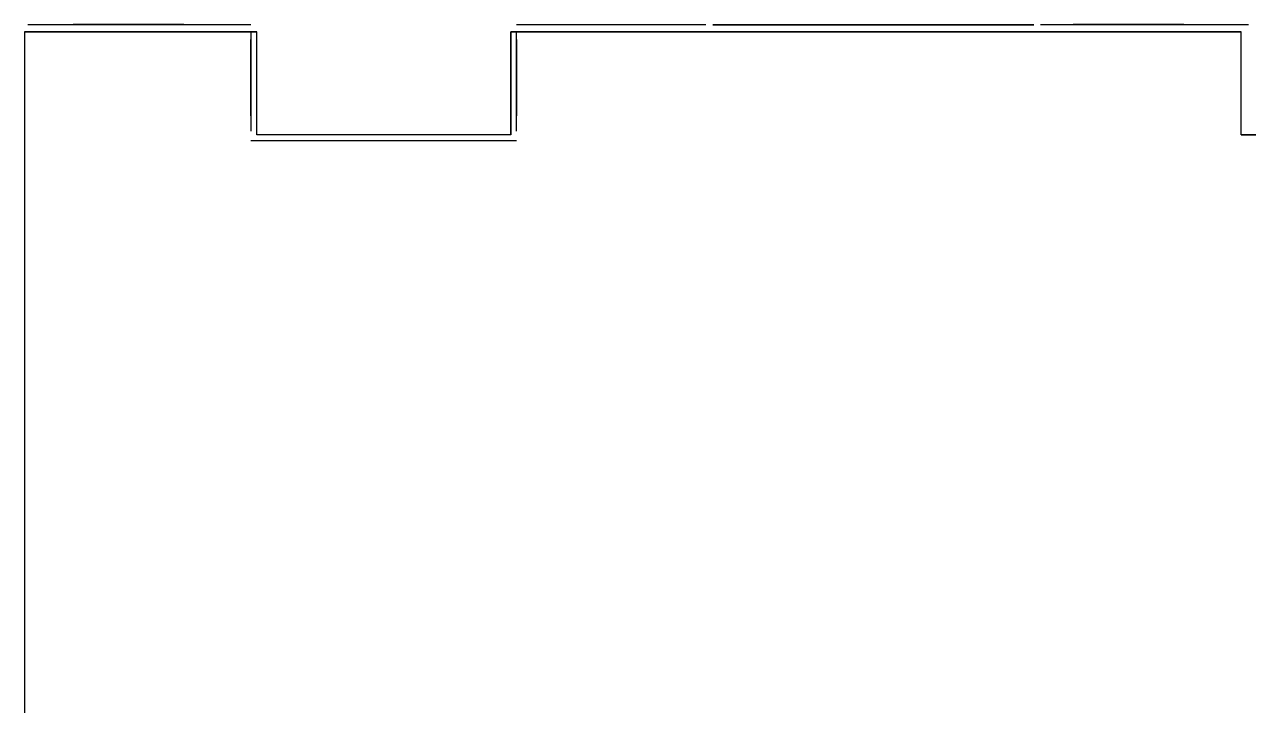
# Model space of a CAD drawing. Header units: metres. Extents: x 209 to 37396, y 105 to 19896.
# Drawn here: x 209 to 17996, y 10000 to 19896 of the extents above; entities that cross this region are included whole.
import ezdxf

# ---------------------------------------------------------------- set-up
doc = ezdxf.new("R2010")
doc.units = ezdxf.units.M
for name, color, linetype in [('ALFEIZAR (NO PASANTE)', 7, 'Continuous'), ('ALFEIZAR (PASANTE)', 7, 'Continuous'), ('DINTEL (NO PASANTE)', 7, 'Continuous'), ('DINTEL (PASANTE)', 7, 'Continuous'), ('DURMIENTE (NO PASANTE)', 7, 'Continuous'), ('DURMIENTE (PASANTE)', 7, 'Continuous'), ('INPUT ARISTAS SUP. FORJADOS', 7, 'Continuous'), ('LÍNEA COTA DE NIVEL (NO PASANTE)', 7, 'Continuous'), ('LÍNEA COTA DE NIVEL (PASANTE)', 7, 'Continuous'), ('MONTANTES CORTOS (NO PASANTE)', 7, 'Continuous'), ('MONTANTES CORTOS (PASANTE)', 7, 'Continuous'), ('MONTANTES DE ESQUINA (NO PASANTE)', 7, 'Continuous'), ('MONTANTES DE ESQUINA (PASANTE)', 7, 'Continuous'), ('MONTANTES LARGOS (NO PASANTE)', 7, 'Continuous'), ('MONTANTES LARGOS (PASANTE)', 7, 'Continuous'), ('MONTANTES SIMPLES HUECOS (NO PASANTE)', 7, 'Continuous'), ('MONTANTES SIMPLES HUECOS (PASANTE)', 7, 'Continuous'), ('TESTERO (NO PASANTE)', 7, 'Continuous'), ('TESTERO (PASANTE)', 7, 'Continuous')]:
    doc.layers.add(name, color=color, linetype=linetype)

msp = doc.modelspace()

# ---------------------------------------------------------------- linework, layer by layer
at = {"layer": 'ALFEIZAR (NO PASANTE)'}
for p, q in [((3499, 18618, 14340), (3499, 19628, 14340)), ((3499, 18618, 10890), (3499, 19628, 10890)), ((3499, 18618, 7440), (3499, 19628, 7440)), ((3499, 18618, 17790), (3499, 19628, 17790)), ((5290, 18206, 4090), (3930, 18206, 4090)), ((5290, 18206, 15290), (3930, 18206, 15290)), ((5290, 18206, 11840), (3930, 18206, 11840)), ((5290, 18206, 8390), (3930, 18206, 8390)), ((5290, 18206, 18740), (3930, 18206, 18740)), ((7359, 18206, 15290), (6024, 18206, 15290)), ((7359, 18206, 11840), (6024, 18206, 11840)), ((7359, 18206, 8390), (6024, 18206, 8390)), ((7359, 18206, 18740), (6024, 18206, 18740))]:
    msp.add_line(p, q, dxfattribs=at)
at = {"layer": 'ALFEIZAR (PASANTE)'}
for p, q in [((2525, 19896, 4090), (915, 19896, 4090)), ((2525, 19896, 14440), (915, 19896, 14440)), ((2525, 19896, 17890), (915, 19896, 17890)), ((8338, 19896, 4090), (9948, 19896, 4090)), ((8338, 19896, 14440), (9948, 19896, 14440)), ((8338, 19896, 17890), (9948, 19896, 17890)), ((10842, 19889, 20465), (11692, 19889, 20465)), ((10842, 19889, 6670), (11692, 19889, 6670)), ((10842, 19889, 10120), (11692, 19889, 10120)), ((10842, 19889, 13570), (11692, 19889, 13570)), ((10842, 19889, 3215), (11692, 19889, 3215)), ((10842, 19889, 17020), (11692, 19889, 17020)), ((13392, 19889, 5635), (14242, 19889, 5635)), ((13392, 19889, 12535), (14242, 19889, 12535)), ((13392, 19889, 2180), (14242, 19889, 2180)), ((13392, 19889, 9085), (14242, 19889, 9085)), ((13392, 19889, 15985), (14242, 19889, 15985)), ((13392, 19889, 19430), (14242, 19889, 19430)), ((17056, 19896, 4090), (15446, 19896, 4090)), ((17056, 19896, 14440), (15446, 19896, 14440)), ((17056, 19896, 17890), (15446, 19896, 17890))]:
    msp.add_line(p, q, dxfattribs=at)
at = {"layer": 'DINTEL (NO PASANTE)'}
for p, q in [((3499, 18568, 6485), (3499, 19678, 6485)), ((3499, 18618, 16825), (3499, 19628, 16825)), ((3499, 18618, 13375), (3499, 19628, 13375)), ((3499, 18618, 9925), (3499, 19628, 9925)), ((3499, 18618, 20275), (3499, 19628, 20275)), ((7359, 19678, 6485), (7359, 18568, 6485)), ((5290, 18206, 6475), (3930, 18206, 6475)), ((5290, 18206, 16825), (3930, 18206, 16825)), ((5290, 18206, 13375), (3930, 18206, 13375)), ((5290, 18206, 9925), (3930, 18206, 9925)), ((5290, 18206, 20275), (3930, 18206, 20275)), ((7359, 18206, 16825), (6024, 18206, 16825)), ((7359, 18206, 13375), (6024, 18206, 13375)), ((7359, 18206, 9925), (6024, 18206, 9925)), ((7359, 18206, 20275), (6024, 18206, 20275))]:
    msp.add_line(p, q, dxfattribs=at)
at = {"layer": 'DINTEL (PASANTE)'}
for p, q in [((2525, 19896, 6475), (915, 19896, 6475)), ((2525, 19896, 16825), (915, 19896, 16825)), ((2525, 19896, 13375), (915, 19896, 13375)), ((2525, 19896, 9925), (915, 19896, 9925)), ((2525, 19896, 20275), (915, 19896, 20275)), ((8338, 19896, 6475), (9948, 19896, 6475)), ((8338, 19896, 16825), (9948, 19896, 16825)), ((8338, 19896, 13375), (9948, 19896, 13375)), ((8338, 19896, 9925), (9948, 19896, 9925)), ((8338, 19896, 20275), (9948, 19896, 20275)), ((10842, 19889, 21800), (11692, 19889, 21800)), ((10842, 19889, 4550), (11692, 19889, 4550)), ((10842, 19889, 11455), (11692, 19889, 11455)), ((10842, 19889, 14905), (11692, 19889, 14905)), ((10842, 19889, 8005), (11692, 19889, 8005)), ((10842, 19889, 18355), (11692, 19889, 18355)), ((13392, 19889, 13870), (14242, 19889, 13870)), ((13392, 19889, 3515), (14242, 19889, 3515)), ((13392, 19889, 6970), (14242, 19889, 6970)), ((13392, 19889, 20765), (14242, 19889, 20765)), ((13392, 19889, 10420), (14242, 19889, 10420)), ((13392, 19889, 17320), (14242, 19889, 17320)), ((17056, 19896, 6475), (15446, 19896, 6475)), ((17056, 19896, 16825), (15446, 19896, 16825)), ((17056, 19896, 13375), (15446, 19896, 13375)), ((17056, 19896, 9925), (15446, 19896, 9925)), ((17056, 19896, 20275), (15446, 19896, 20275))]:
    msp.add_line(p, q, dxfattribs=at)
at = {"layer": 'DURMIENTE (NO PASANTE)'}
for p, q in [((3499, 19776, 3850), (3499, 18348, 3850)), ((3499, 19776, 14230), (3499, 18348, 14230)), ((3499, 19776, 10780), (3499, 18348, 10780)), ((3499, 19776, 7330), (3499, 18348, 7330)), ((3499, 19776, 17680), (3499, 18348, 17680)), ((7359, 18348, 3850), (7359, 19776, 3850)), ((7359, 18348, 14230), (7359, 19776, 14230)), ((7359, 18348, 10780), (7359, 19776, 10780)), ((7359, 18348, 7330), (7359, 19776, 7330)), ((7359, 18348, 17680), (7359, 19776, 17680)), ((7359, 18206, 3850), (3499, 18206, 3850)), ((7359, 18206, 14230), (3499, 18206, 14230)), ((7359, 18206, 10780), (3499, 18206, 10780)), ((7359, 18206, 7330), (3499, 18206, 7330)), ((7359, 18206, 17680), (3499, 18206, 17680))]:
    msp.add_line(p, q, dxfattribs=at)
at = {"layer": 'DURMIENTE (PASANTE)'}
for p, q in [((259, 19896, 3850), (3499, 19896, 3850)), ((7359, 19896, 3850), (10110, 19896, 3850)), ((14874, 19889, 1465), (10211, 19889, 1465)), ((14974, 19896, 3850), (17996, 19896, 3850))]:
    msp.add_line(p, q, dxfattribs=at)
at = {"layer": 'INPUT ARISTAS SUP. FORJADOS'}
for p, q in [((209, 19791, 7270), (3584, 19791, 7270)), ((209, 19791, 7270), (209, 210, 7270)), ((3584, 19791, 10720), (209, 19791, 10720)), ((209, 19791, 10720), (209, 210, 10720)), ((3584, 19791, 14170), (209, 19791, 14170)), ((209, 19791, 14170), (209, 210, 14170)), ((209, 19791, 17620), (3584, 19791, 17620)), ((209, 19791, 17620), (209, 210, 17620)), ((3584, 19791, 21120), (209, 19791, 21120)), ((209, 19791, 21120), (209, 210, 21120)), ((209, 19791, 3800), (3584, 19791, 3800)), ((209, 19791, 3800), (209, 209, 3800)), ((3584, 18291, 7270), (3584, 19791, 7270)), ((3584, 18291, 10720), (3584, 19791, 10720)), ((3584, 18291, 14170), (3584, 19791, 14170)), ((3584, 18291, 17620), (3584, 19791, 17620)), ((3584, 18291, 21120), (3584, 19791, 21120)), ((3584, 18291, 3800), (3584, 19791, 3800)), ((17891, 19791, 7270), (7274, 19791, 7270)), ((7274, 19791, 7270), (7274, 18291, 7270)), ((7274, 19791, 10720), (17891, 19791, 10720)), ((7274, 19791, 10720), (7274, 18291, 10720)), ((17891, 19791, 14170), (7274, 19791, 14170)), ((7274, 18291, 14170), (7274, 19791, 14170)), ((7274, 19791, 17620), (17891, 19791, 17620)), ((7274, 19791, 17620), (7274, 18291, 17620)), ((17891, 19791, 21120), (7274, 19791, 21120)), ((7274, 19791, 21120), (7274, 18291, 21120)), ((17891, 19791, 3800), (7274, 19791, 3800)), ((7274, 18291, 3800), (7274, 19791, 3800)), ((17891, 18291, 7270), (17891, 19791, 7270)), ((17891, 18291, 10720), (17891, 19791, 10720)), ((17891, 18291, 14170), (17891, 19791, 14170)), ((17891, 18291, 17620), (17891, 19791, 17620)), ((17891, 18291, 21120), (17891, 19791, 21120)), ((17891, 18291, 3800), (17891, 19791, 3800)), ((7274, 18291, 7270), (3584, 18291, 7270)), ((7274, 18291, 10720), (3584, 18291, 10720)), ((7274, 18291, 14170), (3584, 18291, 14170)), ((7274, 18291, 17620), (3584, 18291, 17620)), ((7274, 18291, 21120), (3584, 18291, 21120)), ((7274, 18291, 3800), (3584, 18291, 3800)), ((17891, 18291, 7270), (25744, 18291, 7270)), ((34145, 18291, 10720), (17891, 18291, 10720)), ((34145, 18291, 14170), (17891, 18291, 14170)), ((34145, 18291, 17620), (17891, 18291, 17620)), ((34145, 18291, 21120), (17891, 18291, 21120)), ((25744, 18291, 3800), (17891, 18291, 3800))]:
    msp.add_line(p, q, dxfattribs=at)
at = {"layer": 'LÍNEA COTA DE NIVEL (NO PASANTE)'}
for p, q in [((3499, 19776, 18920), (3499, 18348, 18920)), ((3499, 19776, 15470), (3499, 18348, 15470)), ((3499, 19776, 12020), (3499, 18348, 12020)), ((3499, 19776, 8570), (3499, 18348, 8570)), ((3499, 19776, 5150), (3499, 18348, 5150)), ((7359, 18348, 18920), (7359, 19776, 18920)), ((7359, 18348, 15470), (7359, 19776, 15470)), ((7359, 18348, 12020), (7359, 19776, 12020)), ((7359, 18348, 8570), (7359, 19776, 8570)), ((7359, 18348, 5150), (7359, 19776, 5150)), ((7359, 18206, 18920), (3499, 18206, 18920)), ((7359, 18206, 15470), (3499, 18206, 15470)), ((7359, 18206, 12020), (3499, 18206, 12020)), ((7359, 18206, 8570), (3499, 18206, 8570)), ((7359, 18206, 5150), (3499, 18206, 5150))]:
    msp.add_line(p, q, dxfattribs=at)
at = {"layer": 'LÍNEA COTA DE NIVEL (PASANTE)'}
for p, q in [((259, 19896, 18920), (3499, 19896, 18920)), ((259, 19896, 15470), (3499, 19896, 15470)), ((259, 19896, 12020), (3499, 19896, 12020)), ((259, 19896, 8570), (3499, 19896, 8570)), ((259, 19896, 5150), (3499, 19896, 5150)), ((7359, 19896, 18920), (10110, 19896, 18920)), ((7359, 19896, 15470), (10110, 19896, 15470)), ((7359, 19896, 12020), (10110, 19896, 12020)), ((7359, 19896, 8570), (10110, 19896, 8570)), ((7359, 19896, 5150), (10110, 19896, 5150)), ((10211, 19889, 20045), (14874, 19889, 20045)), ((10211, 19889, 16590), (14874, 19889, 16590)), ((14874, 19889, 13140), (10211, 19889, 13140)), ((10211, 19889, 9690), (14874, 19889, 9690)), ((10211, 19889, 6240), (14874, 19889, 6240)), ((10211, 19889, 2665), (14874, 19889, 2665)), ((14974, 19896, 18920), (17996, 19896, 18920)), ((14974, 19896, 15470), (17996, 19896, 15470)), ((14974, 19896, 12020), (17996, 19896, 12020)), ((14974, 19896, 8570), (17996, 19896, 8570)), ((14974, 19896, 5150), (17996, 19896, 5150))]:
    msp.add_line(p, q, dxfattribs=at)
at = {"layer": 'MONTANTES CORTOS (NO PASANTE)'}
for p, q in [((3499, 19628, 6475), (3499, 19628, 6895)), ((7359, 19555, 6475), (7359, 19555, 6895)), ((3499, 19335, 6475), (3499, 19335, 6895)), ((3499, 19335, 16825), (3499, 19335, 17245)), ((3499, 19335, 14230), (3499, 19335, 14340)), ((3499, 19335, 13375), (3499, 19335, 13795)), ((3499, 19335, 10780), (3499, 19335, 10890)), ((3499, 19335, 9925), (3499, 19335, 10345)), ((3499, 19335, 7330), (3499, 19335, 7440)), ((3499, 19335, 20275), (3499, 19335, 21070)), ((3499, 19335, 17680), (3499, 19335, 17790)), ((7359, 19062, 6475), (7359, 19062, 6895)), ((3499, 18710, 6475), (3499, 18710, 6895)), ((3499, 18710, 16825), (3499, 18710, 17245)), ((3499, 18710, 14230), (3499, 18710, 14340)), ((3499, 18710, 13375), (3499, 18710, 13795)), ((3499, 18710, 10780), (3499, 18710, 10890)), ((3499, 18710, 9925), (3499, 18710, 10345)), ((3499, 18710, 7330), (3499, 18710, 7440)), ((3499, 18710, 20275), (3499, 18710, 21070)), ((3499, 18710, 17680), (3499, 18710, 17790)), ((3499, 18618, 6475), (3499, 18618, 6895)), ((4305, 18206, 6475), (4305, 18206, 6895)), ((4305, 18206, 3850), (4305, 18206, 4090)), ((4305, 18206, 16825), (4305, 18206, 17245)), ((4305, 18206, 14230), (4305, 18206, 15290)), ((4305, 18206, 13375), (4305, 18206, 13795)), ((4305, 18206, 10780), (4305, 18206, 11840)), ((4305, 18206, 9925), (4305, 18206, 10345)), ((4305, 18206, 7330), (4305, 18206, 8390)), ((4305, 18206, 20275), (4305, 18206, 21070)), ((4305, 18206, 17680), (4305, 18206, 18740)), ((4681, 18206, 6475), (4681, 18206, 6895)), ((4681, 18206, 3850), (4681, 18206, 4090)), ((4681, 18206, 16825), (4681, 18206, 17245)), ((4681, 18206, 14230), (4681, 18206, 15290)), ((4681, 18206, 13375), (4681, 18206, 13795)), ((4681, 18206, 10780), (4681, 18206, 11840)), ((4681, 18206, 9925), (4681, 18206, 10345)), ((4681, 18206, 7330), (4681, 18206, 8390)), ((4681, 18206, 20275), (4681, 18206, 21070)), ((4681, 18206, 17680), (4681, 18206, 18740)), ((6606, 18206, 16825), (6606, 18206, 17245)), ((6606, 18206, 14230), (6606, 18206, 15290)), ((6606, 18206, 13375), (6606, 18206, 13795)), ((6606, 18206, 10780), (6606, 18206, 11840)), ((6606, 18206, 9925), (6606, 18206, 10345)), ((6606, 18206, 7330), (6606, 18206, 8390)), ((6606, 18206, 20275), (6606, 18206, 21070)), ((6606, 18206, 17680), (6606, 18206, 18740)), ((7189, 18206, 16825), (7189, 18206, 17245)), ((7189, 18206, 14230), (7189, 18206, 15290)), ((7189, 18206, 13375), (7189, 18206, 13795)), ((7189, 18206, 10780), (7189, 18206, 11840)), ((7189, 18206, 9925), (7189, 18206, 10345)), ((7189, 18206, 7330), (7189, 18206, 8390)), ((7189, 18206, 20275), (7189, 18206, 21070)), ((7189, 18206, 17680), (7189, 18206, 18740))]:
    msp.add_line(p, q, dxfattribs=at)
at = {"layer": 'MONTANTES CORTOS (PASANTE)'}
for p, q in [((1466, 19896, 6475), (1466, 19896, 7325)), ((1466, 19896, 3850), (1466, 19896, 4090)), ((1466, 19896, 16825), (1466, 19896, 17675)), ((1466, 19896, 13375), (1466, 19896, 14225)), ((1466, 19896, 9925), (1466, 19896, 10775)), ((1466, 19896, 20275), (1466, 19896, 21045)), ((1996, 19896, 6475), (1996, 19896, 7325)), ((1996, 19896, 3850), (1996, 19896, 4090)), ((1996, 19896, 16825), (1996, 19896, 17675)), ((1996, 19896, 13375), (1996, 19896, 14225)), ((1996, 19896, 9925), (1996, 19896, 10775)), ((1996, 19896, 20275), (1996, 19896, 21045)), ((8519, 19896, 6475), (8519, 19896, 7325)), ((8519, 19896, 3850), (8519, 19896, 4090)), ((8519, 19896, 16825), (8519, 19896, 17675)), ((8519, 19896, 13375), (8519, 19896, 14225)), ((8519, 19896, 9925), (8519, 19896, 10775)), ((8519, 19896, 20275), (8519, 19896, 21045)), ((9146, 19896, 6475), (9146, 19896, 7325)), ((9146, 19896, 3850), (9146, 19896, 4090)), ((9146, 19896, 16825), (9146, 19896, 17675)), ((9146, 19896, 13375), (9146, 19896, 14225)), ((9146, 19896, 9925), (9146, 19896, 10775)), ((9146, 19896, 20275), (9146, 19896, 21045)), ((9773, 19896, 6475), (9773, 19896, 7325)), ((9773, 19896, 3850), (9773, 19896, 4090)), ((9773, 19896, 16825), (9773, 19896, 17675)), ((9773, 19896, 13375), (9773, 19896, 14225)), ((9773, 19896, 9925), (9773, 19896, 10775)), ((9773, 19896, 20275), (9773, 19896, 21045)), ((11418, 19889, 11815), (11418, 19889, 13570)), ((11418, 19889, 18715), (11418, 19889, 20465)), ((11418, 19889, 21800), (11418, 19889, 22410)), ((11418, 19889, 1465), (11418, 19889, 3215)), ((11418, 19889, 8365), (11418, 19889, 10120)), ((11418, 19889, 11455), (11418, 19889, 11815)), ((11418, 19889, 4550), (11418, 19889, 4915)), ((11418, 19889, 14905), (11418, 19889, 15265)), ((11418, 19889, 15265), (11418, 19889, 17020)), ((11418, 19889, 18355), (11418, 19889, 18715)), ((11418, 19889, 8005), (11418, 19889, 8365)), ((11418, 19889, 4915), (11418, 19889, 6670)), ((13926, 19889, 1465), (13926, 19889, 2180)), ((13926, 19889, 4915), (13926, 19889, 5635)), ((13926, 19889, 3515), (13926, 19889, 4915)), ((13926, 19889, 11815), (13926, 19889, 12535)), ((13926, 19889, 18715), (13926, 19889, 19430)), ((13926, 19889, 20765), (13926, 19889, 22410)), ((13926, 19889, 8365), (13926, 19889, 9085)), ((13926, 19889, 10420), (13926, 19889, 11815)), ((13926, 19889, 13870), (13926, 19889, 15265)), ((13926, 19889, 15265), (13926, 19889, 15985)), ((13926, 19889, 17320), (13926, 19889, 18715)), ((13926, 19889, 6970), (13926, 19889, 8365)), ((15813, 19896, 6475), (15813, 19896, 7325)), ((15813, 19896, 3850), (15813, 19896, 4090)), ((15813, 19896, 16825), (15813, 19896, 17675)), ((15813, 19896, 13375), (15813, 19896, 14225)), ((15813, 19896, 9925), (15813, 19896, 10775)), ((15813, 19896, 20275), (15813, 19896, 21045)), ((16181, 19896, 6475), (16181, 19896, 7325)), ((16181, 19896, 3850), (16181, 19896, 4090)), ((16181, 19896, 16825), (16181, 19896, 17675)), ((16181, 19896, 13375), (16181, 19896, 14225)), ((16181, 19896, 9925), (16181, 19896, 10775)), ((16181, 19896, 20275), (16181, 19896, 21045)), ((16618, 19896, 6475), (16618, 19896, 7325)), ((16618, 19896, 3850), (16618, 19896, 4090)), ((16618, 19896, 16825), (16618, 19896, 17675)), ((16618, 19896, 13375), (16618, 19896, 14225)), ((16618, 19896, 9925), (16618, 19896, 10775)), ((16618, 19896, 20275), (16618, 19896, 21045))]:
    msp.add_line(p, q, dxfattribs=at)
at = {"layer": 'MONTANTES DE ESQUINA (NO PASANTE)'}
for p, q in [((3499, 18206, 3850), (3499, 18206, 6895)), ((3499, 18206, 14230), (3499, 18206, 17245)), ((3499, 18206, 10780), (3499, 18206, 13795)), ((3499, 18206, 7330), (3499, 18206, 10345)), ((3499, 18206, 17680), (3499, 18206, 21070)), ((7359, 18206, 3850), (7359, 18206, 6895)), ((7359, 18206, 14230), (7359, 18206, 17245)), ((7359, 18206, 10780), (7359, 18206, 13795)), ((7359, 18206, 7330), (7359, 18206, 10345)), ((7359, 18206, 17680), (7359, 18206, 21070))]:
    msp.add_line(p, q, dxfattribs=at)
at = {"layer": 'MONTANTES DE ESQUINA (PASANTE)'}
for p, q in [((3499, 19896, 3850), (3499, 19896, 7325)), ((3499, 19896, 14225), (3499, 19896, 17675)), ((3499, 19896, 10775), (3499, 19896, 14225)), ((3499, 19896, 7325), (3499, 19896, 10775)), ((3499, 19896, 17675), (3499, 19896, 21045)), ((7359, 19896, 3850), (7359, 19896, 7325)), ((7359, 19896, 14225), (7359, 19896, 17675)), ((7359, 19896, 10775), (7359, 19896, 14225)), ((7359, 19896, 7325), (7359, 19896, 10775)), ((7359, 19896, 17675), (7359, 19896, 21045)), ((17996, 19896, 3850), (17996, 19896, 7325)), ((17996, 19896, 14225), (17996, 19896, 17675)), ((17996, 19896, 10775), (17996, 19896, 14225)), ((17996, 19896, 7325), (17996, 19896, 10775)), ((17996, 19896, 17675), (17996, 19896, 21045))]:
    msp.add_line(p, q, dxfattribs=at)
at = {"layer": 'MONTANTES LARGOS (NO PASANTE)'}
for p, q in [((3499, 19776, 3850), (3499, 19776, 6895)), ((3499, 19776, 14230), (3499, 19776, 17245)), ((3499, 19776, 10780), (3499, 19776, 13795)), ((3499, 19776, 7330), (3499, 19776, 10345)), ((3499, 19776, 17680), (3499, 19776, 21070)), ((7359, 19776, 3850), (7359, 19776, 6895)), ((7359, 19776, 14230), (7359, 19776, 17245)), ((7359, 19776, 10780), (7359, 19776, 13795)), ((7359, 19776, 7330), (7359, 19776, 10345)), ((7359, 19776, 17680), (7359, 19776, 21070)), ((7359, 19555, 14230), (7359, 19555, 17245)), ((7359, 19555, 10780), (7359, 19555, 13795)), ((7359, 19555, 7330), (7359, 19555, 10345)), ((7359, 19555, 17680), (7359, 19555, 21070)), ((7359, 19062, 14230), (7359, 19062, 17245)), ((7359, 19062, 10780), (7359, 19062, 13795)), ((7359, 19062, 7330), (7359, 19062, 10345)), ((7359, 19062, 17680), (7359, 19062, 21070)), ((7359, 18568, 14230), (7359, 18568, 17245)), ((7359, 18568, 10780), (7359, 18568, 13795)), ((7359, 18568, 7330), (7359, 18568, 10345)), ((7359, 18568, 17680), (7359, 18568, 21070)), ((3499, 18348, 3850), (3499, 18348, 6895)), ((3499, 18348, 14230), (3499, 18348, 17245)), ((3499, 18348, 10780), (3499, 18348, 13795)), ((3499, 18348, 7330), (3499, 18348, 10345)), ((3499, 18348, 17680), (3499, 18348, 21070)), ((7359, 18348, 3850), (7359, 18348, 6895)), ((7359, 18348, 14230), (7359, 18348, 17245)), ((7359, 18348, 10780), (7359, 18348, 13795)), ((7359, 18348, 7330), (7359, 18348, 10345)), ((7359, 18348, 17680), (7359, 18348, 21070)), ((5612, 18206, 3850), (5612, 18206, 6895)), ((5612, 18206, 14230), (5612, 18206, 17245)), ((5612, 18206, 10780), (5612, 18206, 13795)), ((5612, 18206, 7330), (5612, 18206, 10345)), ((5612, 18206, 17680), (5612, 18206, 21070)), ((5934, 18206, 3850), (5934, 18206, 6895)), ((5934, 18206, 14230), (5934, 18206, 17245)), ((5934, 18206, 10780), (5934, 18206, 13795)), ((5934, 18206, 7330), (5934, 18206, 10345)), ((5934, 18206, 17680), (5934, 18206, 21070)), ((6024, 18206, 3850), (6024, 18206, 6895)), ((6606, 18206, 3850), (6606, 18206, 6895)), ((7189, 18206, 3850), (7189, 18206, 6895))]:
    msp.add_line(p, q, dxfattribs=at)
at = {"layer": 'MONTANTES LARGOS (PASANTE)'}
for p, q in [((259, 19896, 3850), (259, 19896, 7325)), ((259, 19896, 14225), (259, 19896, 17675)), ((259, 19896, 10775), (259, 19896, 14225)), ((259, 19896, 7325), (259, 19896, 10775)), ((259, 19896, 17675), (259, 19896, 21045)), ((587, 19896, 3850), (587, 19896, 7325)), ((587, 19896, 14225), (587, 19896, 17675)), ((587, 19896, 10775), (587, 19896, 14225)), ((587, 19896, 7325), (587, 19896, 10775)), ((587, 19896, 17675), (587, 19896, 21045)), ((2720, 19896, 3850), (2720, 19896, 7325)), ((2720, 19896, 14225), (2720, 19896, 17675)), ((2720, 19896, 10775), (2720, 19896, 14225)), ((2720, 19896, 7325), (2720, 19896, 10775)), ((2720, 19896, 17675), (2720, 19896, 21045)), ((3110, 19896, 3850), (3110, 19896, 7325)), ((3110, 19896, 14225), (3110, 19896, 17675)), ((3110, 19896, 10775), (3110, 19896, 14225)), ((3110, 19896, 7325), (3110, 19896, 10775)), ((3110, 19896, 17675), (3110, 19896, 21045)), ((7848, 19896, 3850), (7848, 19896, 7325)), ((7848, 19896, 14225), (7848, 19896, 17675)), ((7848, 19896, 10775), (7848, 19896, 14225)), ((7848, 19896, 7325), (7848, 19896, 10775)), ((7848, 19896, 17675), (7848, 19896, 21045)), ((10110, 19896, 3850), (10110, 19896, 7325)), ((10110, 19896, 14225), (10110, 19896, 17675)), ((10110, 19896, 10775), (10110, 19896, 14225)), ((10110, 19896, 7325), (10110, 19896, 10775)), ((10110, 19896, 17675), (10110, 19896, 21045)), ((10211, 19889, 1465), (10211, 19889, 4915)), ((10211, 19889, 18715), (10211, 19889, 22410)), ((10211, 19889, 22410), (10211, 19889, 24620)), ((10211, 19889, 11815), (10211, 19889, 15265)), ((10211, 19889, 4915), (10211, 19889, 8365)), ((10211, 19889, 8365), (10211, 19889, 11815)), ((10211, 19889, 15265), (10211, 19889, 18715)), ((10842, 19889, 22410), (10842, 19889, 24620)), ((11418, 19889, 22410), (11418, 19889, 24620)), ((11692, 19889, 22410), (11692, 19889, 24620)), ((12045, 19889, 18715), (12045, 19889, 22410)), ((12045, 19889, 22410), (12045, 19889, 24620)), ((12045, 19889, 8365), (12045, 19889, 11815)), ((12045, 19889, 11815), (12045, 19889, 15265)), ((12045, 19889, 1465), (12045, 19889, 4915)), ((12045, 19889, 15265), (12045, 19889, 18715)), ((12045, 19889, 4915), (12045, 19889, 8365)), ((12672, 19889, 1465), (12672, 19889, 4915)), ((12672, 19889, 11815), (12672, 19889, 15265)), ((12672, 19889, 18715), (12672, 19889, 22410)), ((12672, 19889, 8365), (12672, 19889, 11815)), ((12672, 19889, 22410), (12672, 19889, 24620)), ((12672, 19889, 15265), (12672, 19889, 18715)), ((12672, 19889, 4915), (12672, 19889, 8365)), ((13032, 19889, 1465), (13032, 19889, 4915)), ((13032, 19889, 18715), (13032, 19889, 22410)), ((13032, 19889, 8365), (13032, 19889, 11815)), ((13032, 19889, 11815), (13032, 19889, 15265)), ((13032, 19889, 22410), (13032, 19889, 24620)), ((13032, 19889, 15265), (13032, 19889, 18715)), ((13032, 19889, 4915), (13032, 19889, 8365)), ((13392, 19889, 22410), (13392, 19889, 24620)), ((13926, 19889, 22410), (13926, 19889, 24620)), ((14242, 19889, 22410), (14242, 19889, 24620)), ((14400, 19889, 1465), (14400, 19889, 4915)), ((14400, 19889, 4915), (14400, 19889, 8365)), ((14400, 19889, 22410), (14400, 19889, 24620)), ((14400, 19889, 8365), (14400, 19889, 11815)), ((14400, 19889, 11815), (14400, 19889, 15265)), ((14400, 19889, 15265), (14400, 19889, 18715)), ((14400, 19889, 18715), (14400, 19889, 22410)), ((14874, 19889, 4915), (14874, 19889, 8365)), ((14874, 19889, 1465), (14874, 19889, 4915)), ((14874, 19889, 18715), (14874, 19889, 22410)), ((14874, 19889, 22410), (14874, 19889, 24620)), ((14874, 19889, 8365), (14874, 19889, 11815)), ((14874, 19889, 11815), (14874, 19889, 15265)), ((14874, 19889, 15265), (14874, 19889, 18715)), ((14974, 19896, 3850), (14974, 19896, 7325)), ((14974, 19896, 14225), (14974, 19896, 17675)), ((14974, 19896, 10775), (14974, 19896, 14225)), ((14974, 19896, 7325), (14974, 19896, 10775)), ((14974, 19896, 17675), (14974, 19896, 21045)), ((17435, 19896, 3850), (17435, 19896, 7325)), ((17435, 19896, 14225), (17435, 19896, 17675)), ((17435, 19896, 10775), (17435, 19896, 14225)), ((17435, 19896, 7325), (17435, 19896, 10775)), ((17435, 19896, 17675), (17435, 19896, 21045))]:
    msp.add_line(p, q, dxfattribs=at)
at = {"layer": 'MONTANTES SIMPLES HUECOS (NO PASANTE)'}
for p, q in [((3499, 19678, 3850), (3499, 19678, 6895)), ((3499, 19628, 14230), (3499, 19628, 17245)), ((3499, 19628, 10780), (3499, 19628, 13795)), ((3499, 19628, 7330), (3499, 19628, 10345)), ((3499, 19628, 17680), (3499, 19628, 21070)), ((7359, 19678, 3850), (7359, 19678, 6895)), ((3499, 18618, 14230), (3499, 18618, 17245)), ((3499, 18618, 10780), (3499, 18618, 13795)), ((3499, 18618, 7330), (3499, 18618, 10345)), ((3499, 18618, 17680), (3499, 18618, 21070)), ((3499, 18568, 3850), (3499, 18568, 6895)), ((7359, 18568, 3850), (7359, 18568, 6895)), ((3930, 18206, 3850), (3930, 18206, 6895)), ((3930, 18206, 14230), (3930, 18206, 17245)), ((3930, 18206, 10780), (3930, 18206, 13795)), ((3930, 18206, 7330), (3930, 18206, 10345)), ((3930, 18206, 17680), (3930, 18206, 21070)), ((5290, 18206, 3850), (5290, 18206, 6895)), ((5290, 18206, 14230), (5290, 18206, 17245)), ((5290, 18206, 10780), (5290, 18206, 13795)), ((5290, 18206, 7330), (5290, 18206, 10345)), ((5290, 18206, 17680), (5290, 18206, 21070)), ((6024, 18206, 14230), (6024, 18206, 17245)), ((6024, 18206, 10780), (6024, 18206, 13795)), ((6024, 18206, 7330), (6024, 18206, 10345)), ((6024, 18206, 17680), (6024, 18206, 21070))]:
    msp.add_line(p, q, dxfattribs=at)
at = {"layer": 'MONTANTES SIMPLES HUECOS (PASANTE)'}
for p, q in [((915, 19896, 3850), (915, 19896, 7325)), ((915, 19896, 14225), (915, 19896, 17675)), ((915, 19896, 10775), (915, 19896, 14225)), ((915, 19896, 7325), (915, 19896, 10775)), ((915, 19896, 17675), (915, 19896, 21045)), ((2525, 19896, 3850), (2525, 19896, 7325)), ((2525, 19896, 14225), (2525, 19896, 17675)), ((2525, 19896, 10775), (2525, 19896, 14225)), ((2525, 19896, 7325), (2525, 19896, 10775)), ((2525, 19896, 17675), (2525, 19896, 21045)), ((8338, 19896, 3850), (8338, 19896, 7325)), ((8338, 19896, 14225), (8338, 19896, 17675)), ((8338, 19896, 10775), (8338, 19896, 14225)), ((8338, 19896, 7325), (8338, 19896, 10775)), ((8338, 19896, 17675), (8338, 19896, 21045)), ((9948, 19896, 3850), (9948, 19896, 7325)), ((9948, 19896, 14225), (9948, 19896, 17675)), ((9948, 19896, 10775), (9948, 19896, 14225)), ((9948, 19896, 7325), (9948, 19896, 10775)), ((9948, 19896, 17675), (9948, 19896, 21045)), ((10842, 19889, 1465), (10842, 19889, 4915)), ((10842, 19889, 8365), (10842, 19889, 11815)), ((10842, 19889, 11815), (10842, 19889, 15265)), ((10842, 19889, 15265), (10842, 19889, 18715)), ((10842, 19889, 4915), (10842, 19889, 8365)), ((10842, 19889, 18715), (10842, 19889, 22410)), ((11692, 19889, 8365), (11692, 19889, 11815)), ((11692, 19889, 1465), (11692, 19889, 4915)), ((11692, 19889, 18715), (11692, 19889, 22410)), ((11692, 19889, 11815), (11692, 19889, 15265)), ((11692, 19889, 4915), (11692, 19889, 8365)), ((11692, 19889, 15265), (11692, 19889, 18715)), ((13392, 19889, 1465), (13392, 19889, 4915)), ((13392, 19889, 8365), (13392, 19889, 11815)), ((13392, 19889, 11815), (13392, 19889, 15265)), ((13392, 19889, 15265), (13392, 19889, 18715)), ((13392, 19889, 18715), (13392, 19889, 22410)), ((13392, 19889, 4915), (13392, 19889, 8365)), ((14242, 19889, 11815), (14242, 19889, 15265)), ((14242, 19889, 4915), (14242, 19889, 8365)), ((14242, 19889, 1465), (14242, 19889, 4915)), ((14242, 19889, 8365), (14242, 19889, 11815)), ((14242, 19889, 15265), (14242, 19889, 18715)), ((14242, 19889, 18715), (14242, 19889, 22410)), ((15446, 19896, 3850), (15446, 19896, 7325)), ((15446, 19896, 14225), (15446, 19896, 17675)), ((15446, 19896, 10775), (15446, 19896, 14225)), ((15446, 19896, 7325), (15446, 19896, 10775)), ((15446, 19896, 17675), (15446, 19896, 21045)), ((17056, 19896, 3850), (17056, 19896, 7325)), ((17056, 19896, 14225), (17056, 19896, 17675)), ((17056, 19896, 10775), (17056, 19896, 14225)), ((17056, 19896, 7325), (17056, 19896, 10775)), ((17056, 19896, 17675), (17056, 19896, 21045))]:
    msp.add_line(p, q, dxfattribs=at)
at = {"layer": 'TESTERO (NO PASANTE)'}
for p, q in [((3499, 19776, 6895), (3499, 18348, 6895)), ((3499, 19776, 17245), (3499, 18348, 17245)), ((3499, 19776, 13795), (3499, 18348, 13795)), ((3499, 19776, 10345), (3499, 18348, 10345)), ((3499, 19776, 21070), (3499, 18348, 21070)), ((7359, 18348, 6895), (7359, 19776, 6895)), ((7359, 18348, 17245), (7359, 19776, 17245)), ((7359, 18348, 13795), (7359, 19776, 13795)), ((7359, 18348, 10345), (7359, 19776, 10345)), ((7359, 18348, 21070), (7359, 19776, 21070)), ((7359, 18206, 6895), (3499, 18206, 6895)), ((7359, 18206, 17245), (3499, 18206, 17245)), ((7359, 18206, 13795), (3499, 18206, 13795)), ((7359, 18206, 10345), (3499, 18206, 10345)), ((7359, 18206, 21070), (3499, 18206, 21070))]:
    msp.add_line(p, q, dxfattribs=at)
at = {"layer": 'TESTERO (PASANTE)'}
for p, q in [((259, 19896, 7325), (3499, 19896, 7325)), ((259, 19896, 17675), (3499, 19896, 17675)), ((259, 19896, 14225), (3499, 19896, 14225)), ((259, 19896, 10775), (3499, 19896, 10775)), ((259, 19896, 21045), (3499, 19896, 21045)), ((7359, 19896, 7325), (10110, 19896, 7325)), ((7359, 19896, 17675), (10110, 19896, 17675)), ((7359, 19896, 14225), (10110, 19896, 14225)), ((7359, 19896, 10775), (10110, 19896, 10775)), ((7359, 19896, 21045), (10110, 19896, 21045)), ((10211, 19889, 24620), (14874, 19889, 24620)), ((10211, 19889, 11815), (14874, 19889, 11815)), ((10211, 19889, 15265), (14874, 19889, 15265)), ((10211, 19889, 4915), (14874, 19889, 4915)), ((14874, 19889, 8365), (10211, 19889, 8365)), ((10211, 19889, 18715), (14874, 19889, 18715)), ((10211, 19889, 22410), (14874, 19889, 22410)), ((14974, 19896, 7325), (17996, 19896, 7325)), ((14974, 19896, 17675), (17996, 19896, 17675)), ((14974, 19896, 14225), (17996, 19896, 14225)), ((14974, 19896, 10775), (17996, 19896, 10775)), ((14974, 19896, 21045), (17996, 19896, 21045))]:
    msp.add_line(p, q, dxfattribs=at)

doc.saveas('drawing.dxf')
